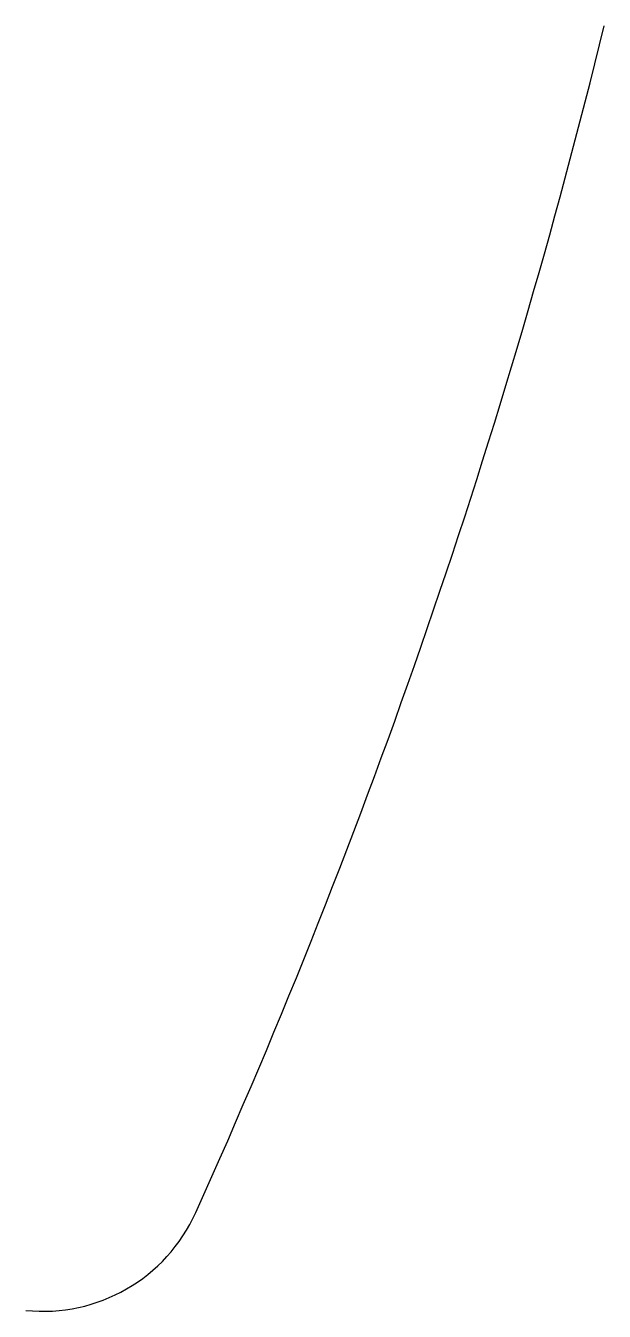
# Model space of a CAD drawing. Header units: millimetres. Extents: x 202 to 319, y 329 to 588.
import ezdxf

# ---------------------------------------------------------------- set-up
doc = ezdxf.new("R2010")
doc.units = ezdxf.units.MM
doc.layers.add('INNEN', color=7, linetype='Continuous')

msp = doc.modelspace()

# ---------------------------------------------------------------- linework, layer by layer
at = {"layer": 'INNEN', "color": 0}
for centre, radius, start, end in [((-1026.19, 917.3), 1384.66, 335.75053, 346.25965), ((205.41, 362.52), 33.87, 264.0677, 335.7505)]:
    msp.add_arc(centre, radius, start, end, dxfattribs=at)

doc.saveas('drawing.dxf')
